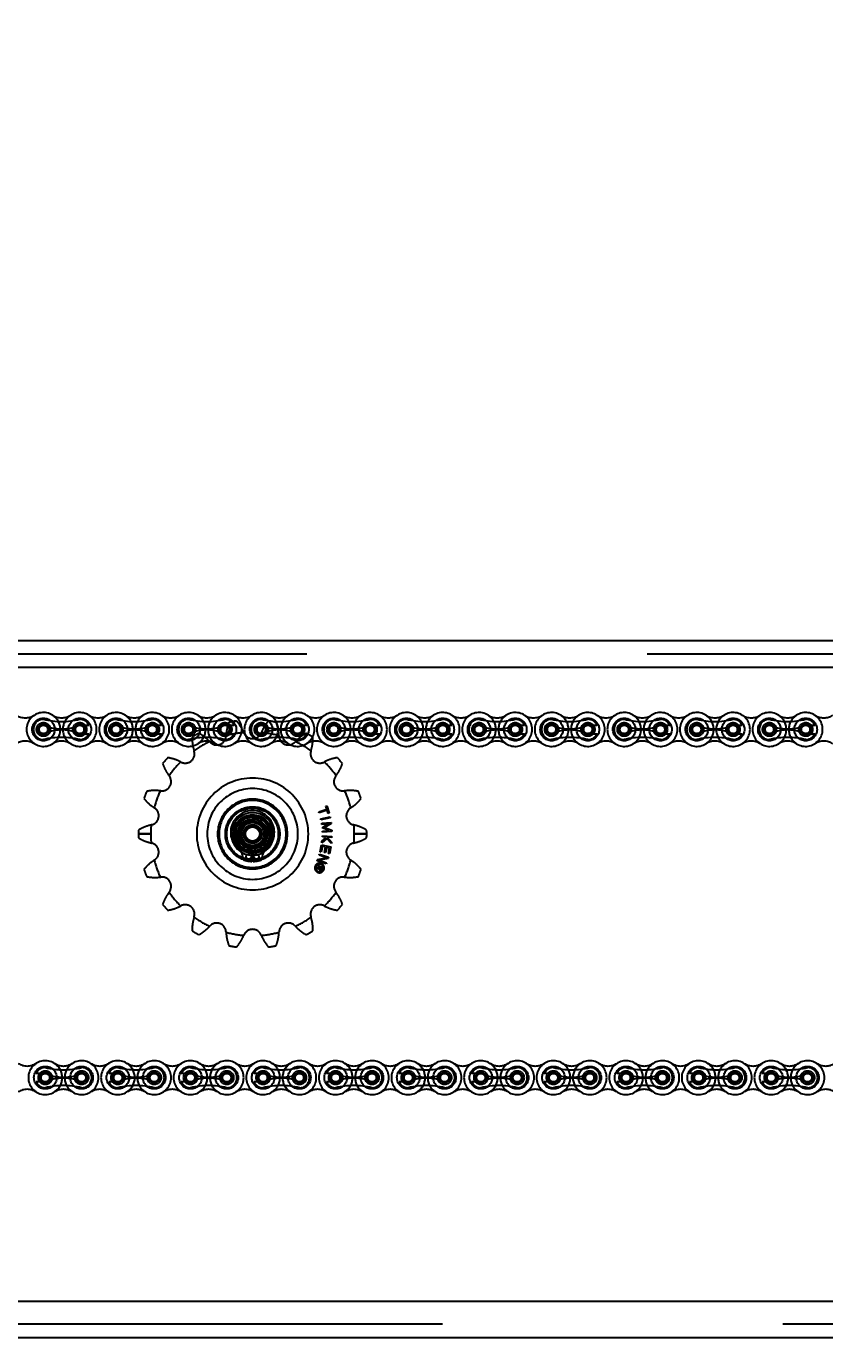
# Model space of a CAD drawing. Header units: metres. Extents: x 0 to 63075, y 0 to 44550.
# Drawn here: x 38642 to 38921.4, y 35022.3 to 35481.2 of the extents above; entities that cross this region are included whole.
import ezdxf

# ---------------------------------------------------------------- set-up
doc = ezdxf.new("R2010")
doc.units = ezdxf.units.M
doc.header["$LTSCALE"] = 75
doc.linetypes.add('HIDDEN2', pattern=[4.7625, 3.175, -1.5875])
for name, color, linetype in [('SDM', 7, 'Continuous'), ('SL4', 4, 'Continuous'), ('ST1', 7, 'HIDDEN2')]:
    doc.layers.add(name, color=color, linetype=linetype)
doc.styles.add('ROMANS', font='ROMANS.SHX')
doc.dimstyles.new('75___1-75', dxfattribs={"dimscale": 75, "dimtxt": 2.5, "dimasz": 2, "dimexe": 1.5, "dimexo": 1, "dimgap": 0.5, "dimtad": 1, "dimdec": 0, "dimzin": 12, "dimtxsty": 'ROMANS', "dimcen": 0, "dimclrd": 256, "dimclre": 256, "dimclrt": 3, "dimazin": 3, "dimtfac": 1, "dimtdec": 0, "dimtmove": 0, "dimatfit": 0, "dimfxl": 1, "dimlwd": -1, "dimlwe": -1, "dimarcsym": 0})

# ---------------------------------------------------------------- blocks, each defined once
blk = doc.blocks.new('*D29')
at = {"layer": 'Defpoints', "color": 0, "transparency": 16777216}
for p in [(36162.25, 35690.52), (36162.25, 35271.03), (39506.75, 35271.03)]:
    blk.add_point(p, dxfattribs=at)
at = {"layer": 'SDM', "transparency": 16777216}
for p, q in [((36162.25, 35346.03), (36162.25, 35803.02)), ((39506.75, 35346.03), (39506.75, 35803.02)), ((39356.75, 35690.52), (36312.25, 35690.52))]:
    blk.add_line(p, q, dxfattribs=at)
for points in [[(36312.25, 35715.52), (36312.25, 35665.52), (36162.25, 35690.52)], [(39356.75, 35715.52), (39356.75, 35665.52), (39506.75, 35690.52)]]:
    blk.add_solid(points, dxfattribs=at)
at = {"layer": 'SDM', "color": 3, "transparency": 16777216, "insert": (37834.5, 35821.77), "char_height": 187.5, "attachment_point": 5, "style": 'ROMANS'}
blk.add_mtext('3345', dxfattribs=at)
blk = doc.blocks.new('A$Cf5e9a517')
at = {"layer": 'SL4'}
for p, q in [((2339.74, 1700.35), (3284.74, 1700.35)), ((3289.74, 1690.82), (2339.74, 1690.82)), ((2559.87, 1638.31), (2562.09, 1636.47)), ((2554.46, 1636.31), (2557.16, 1637.31)), ((2557.92, 1626.93), (2555.7, 1628.77)), ((2563.34, 1628.93), (2560.63, 1627.93)), ((2387.24, 1469.11), (3289.74, 1469.11)), ((3289.74, 1456.35), (2387.24, 1456.35))]:
    blk.add_line(p, q, dxfattribs=at)
for radius in [6, 3, 2.5]:
    blk.add_circle((2558.9, 1632.62), radius, dxfattribs=at)
for start, end in [(110.2978, 170.2978), (50.2978, 110.2978), (350.2978, 50.2978), (170.2978, 230.2978), (290.2978, 350.2978), (230.2978, 290.2978)]:
    blk.add_arc((2558.9, 1632.62), 5, start, end, dxfattribs=at)
for points, knots in [([(2557.16, 1637.31), (2557.23, 1637.33), (2558.14, 1637.67), (2559.04, 1638), (2559.87, 1638.31)], [0, 0, 0, 0, 0.070201, 1, 1, 1, 1]), ([(2553.97, 1633.46), (2554.01, 1633.72), (2554.18, 1634.68), (2554.34, 1635.62), (2554.46, 1636.31)], [0, 0, 0, 0, 0.268634, 1, 1, 1, 1]), ([(2562.09, 1636.47), (2562.14, 1636.42), (2562.89, 1635.8), (2563.63, 1635.19), (2564.31, 1634.62)], [0, 0, 0, 0, 0.0702006, 1, 1, 1, 1]), ([(2563.83, 1631.78), (2563.87, 1632.04), (2564.03, 1633), (2564.2, 1633.94), (2564.31, 1634.62)], [0, 0, 0, 0, 0.268634, 1, 1, 1, 1]), ([(2553.48, 1630.62), (2553.52, 1630.86), (2553.68, 1631.78), (2553.85, 1632.75), (2553.97, 1633.46)], [0, 0, 0, 0, 0.257551, 1, 1, 1, 1]), ([(2555.7, 1628.77), (2555.65, 1628.82), (2554.9, 1629.44), (2554.17, 1630.05), (2553.48, 1630.62)], [0, 0, 0, 0, 0.0702006, 1, 1, 1, 1]), ([(2563.34, 1628.93), (2563.38, 1629.17), (2563.54, 1630.1), (2563.7, 1631.06), (2563.83, 1631.78)], [0, 0, 0, 0, 0.257551, 1, 1, 1, 1]), ([(2560.63, 1627.93), (2560.57, 1627.91), (2559.65, 1627.57), (2558.76, 1627.24), (2557.92, 1626.93)], [0, 0, 0, 0, 0.070201, 1, 1, 1, 1])]:
    blk.add_open_spline(points, degree=3, knots=knots, dxfattribs=at)
at = {"layer": 'ST1'}
for p, q in [((2339.74, 1695.59), (3339.74, 1695.59)), ((3339.74, 1690.82), (2339.74, 1690.82)), ((2499.54, 1670.67), (2501.67, 1670.67)), ((2524.94, 1670.67), (2527.07, 1670.67)), ((2550.34, 1670.67), (2552.47, 1670.67)), ((2575.74, 1670.67), (2577.87, 1670.67)), ((2601.14, 1670.67), (2603.27, 1670.67)), ((2626.54, 1670.67), (2628.67, 1670.67)), ((2651.94, 1670.67), (2654.07, 1670.67)), ((2677.34, 1670.67), (2679.47, 1670.67)), ((2702.74, 1670.67), (2704.87, 1670.67)), ((2728.14, 1670.67), (2730.27, 1670.67)), ((2753.54, 1670.67), (2755.67, 1670.67)), ((2499.54, 1667.71), (2501.67, 1667.71)), ((2524.94, 1667.71), (2527.07, 1667.71)), ((2550.34, 1667.71), (2552.47, 1667.71)), ((2575.74, 1667.71), (2577.87, 1667.71)), ((2601.14, 1667.71), (2603.27, 1667.71)), ((2626.54, 1667.71), (2628.67, 1667.71)), ((2651.94, 1667.71), (2654.07, 1667.71)), ((2677.34, 1667.71), (2679.47, 1667.71)), ((2702.74, 1667.71), (2704.87, 1667.71)), ((2728.14, 1667.71), (2730.27, 1667.71)), ((2753.54, 1667.71), (2755.67, 1667.71)), ((2582.07, 1640.37), (2584.86, 1641.28)), ((2582.19, 1639.99), (2582.07, 1640.37)), ((2584.98, 1640.9), (2582.19, 1639.99)), ((2582.74, 1637.94), (2586.01, 1638.64)), ((2586.1, 1638.24), (2582.83, 1637.54)), ((2584.49, 1642.39), (2584.88, 1642.52)), ((2584.86, 1641.28), (2584.49, 1642.39)), ((2584.88, 1642.52), (2585.73, 1639.92)), ((2585.34, 1639.79), (2584.98, 1640.9)), ((2585.73, 1639.92), (2585.34, 1639.79)), ((2586.01, 1638.64), (2586.1, 1638.24)), ((2582.83, 1637.54), (2582.74, 1637.94)), ((2583.09, 1636.36), (2586.42, 1636.65)), ((2583.13, 1635.96), (2583.09, 1636.36)), ((2585.39, 1636.16), (2583.13, 1635.96)), ((2583.23, 1634.82), (2585.39, 1636.16)), ((2583.23, 1634.77), (2583.23, 1634.82)), ((2585.6, 1633.84), (2583.23, 1634.77)), ((2583.33, 1633.64), (2585.6, 1633.84)), ((2583.37, 1633.24), (2583.33, 1633.64)), ((2586.46, 1636.25), (2584.11, 1634.87)), ((2584.11, 1634.87), (2586.67, 1633.93)), ((2586.42, 1636.65), (2586.46, 1636.25)), ((2586.67, 1633.93), (2586.7, 1633.54)), ((2523.29, 1632.62), (2518.96, 1632.62)), ((2518.96, 1632.62), (2523.29, 1632.62)), ((2518.96, 1632.62), (2523.29, 1632.62)), ((2523.29, 1632.62), (2518.96, 1632.62)), ((2546.68, 1632.62), (2547.17, 1632.62)), ((2547.17, 1632.62), (2546.68, 1632.62)), ((2547.17, 1632.62), (2546.68, 1632.62)), ((2546.68, 1632.62), (2547.17, 1632.62)), ((2552.45, 1633.18), (2551.47, 1633.27)), ((2551.47, 1633.27), (2552.45, 1633.18)), ((2551.47, 1633.27), (2552.45, 1633.18)), ((2552.45, 1633.18), (2551.47, 1633.27)), ((2566.32, 1631.97), (2565.35, 1632.06)), ((2565.35, 1632.06), (2566.32, 1631.97)), ((2565.35, 1632.06), (2566.32, 1631.97)), ((2566.32, 1631.97), (2565.35, 1632.06)), ((2570.62, 1632.62), (2571.11, 1632.62)), ((2571.11, 1632.62), (2570.62, 1632.62)), ((2571.11, 1632.62), (2570.62, 1632.62)), ((2570.62, 1632.62), (2571.11, 1632.62)), ((2584.84, 1631.07), (2583.17, 1629.55)), ((2583.17, 1629.55), (2583.2, 1630.05)), ((2583.2, 1630.05), (2584.6, 1631.32)), ((2583.32, 1631.6), (2583.35, 1632)), ((2584.41, 1631.52), (2583.32, 1631.6)), ((2583.35, 1632), (2586.69, 1631.75)), ((2586.7, 1633.54), (2583.37, 1633.24)), ((2584.6, 1631.32), (2584.41, 1631.52)), ((2586.5, 1629.3), (2584.84, 1631.07)), ((2584.96, 1631.48), (2586.54, 1629.8)), ((2586.66, 1631.35), (2584.96, 1631.48)), ((2586.54, 1629.8), (2586.5, 1629.3)), ((2586.69, 1631.75), (2586.66, 1631.35)), ((2598.84, 1632.62), (2594.5, 1632.62)), ((2594.5, 1632.62), (2598.84, 1632.62)), ((2594.5, 1632.62), (2598.84, 1632.62)), ((2598.84, 1632.62), (2594.5, 1632.62)), ((2555.3, 1625.42), (2555.48, 1624.09)), ((2558.65, 1623.02), (2558.74, 1626.42)), ((2559.06, 1626.42), (2559.15, 1623.02)), ((2562.32, 1624.09), (2562.49, 1625.42)), ((2582.19, 1625.2), (2582.32, 1625.58)), ((2584.73, 1624.29), (2582.19, 1625.2)), ((2582.32, 1625.58), (2585.47, 1624.45)), ((2582.55, 1626.4), (2583.06, 1628.8)), ((2582.96, 1626.31), (2582.55, 1626.4)), ((2583.38, 1628.33), (2582.96, 1626.31)), ((2583.06, 1628.8), (2586.33, 1628.12)), ((2584.48, 1628.09), (2583.38, 1628.33)), ((2584.05, 1626.08), (2584.48, 1628.09)), ((2584.46, 1626), (2584.05, 1626.08)), ((2584.88, 1628.01), (2584.46, 1626)), ((2585.85, 1627.81), (2584.88, 1628.01)), ((2585.43, 1625.79), (2585.85, 1627.81)), ((2585.83, 1625.71), (2585.43, 1625.79)), ((2586.33, 1628.12), (2585.83, 1625.71)), ((2581.1, 1620.45), (2581.27, 1620.81)), ((2582.12, 1620.47), (2581.1, 1620.45)), ((2581.27, 1620.81), (2582.25, 1620.83)), ((2581.5, 1623.26), (2581.65, 1623.69)), ((2584.65, 1622.14), (2581.5, 1623.26)), ((2581.6, 1621.43), (2581.74, 1621.73)), ((2582.36, 1621.07), (2581.6, 1621.43)), ((2581.65, 1623.69), (2584.73, 1624.29)), ((2581.74, 1621.73), (2583.51, 1620.89)), ((2585.32, 1624.01), (2582.18, 1623.45)), ((2582.18, 1623.45), (2584.78, 1622.52)), ((2582.25, 1620.83), (2582.36, 1621.07)), ((2582.57, 1620.23), (2582.44, 1619.94)), ((2582.45, 1619.94), (2582.58, 1620.22)), ((2582.65, 1620.95), (2582.46, 1620.55)), ((2583.09, 1620.74), (2582.65, 1620.95)), ((2582.91, 1620.35), (2583.09, 1620.74)), ((2583.51, 1620.89), (2583.2, 1620.24)), ((2584.78, 1622.52), (2584.65, 1622.14)), ((2585.47, 1624.45), (2585.32, 1624.01)), ((2485.28, 1548.83), (2483.16, 1548.83)), ((2510.68, 1548.83), (2508.56, 1548.83)), ((2536.08, 1548.83), (2533.96, 1548.83)), ((2561.48, 1548.83), (2559.36, 1548.83)), ((2586.88, 1548.83), (2584.76, 1548.83)), ((2612.28, 1548.83), (2610.16, 1548.83)), ((2637.68, 1548.83), (2635.56, 1548.83)), ((2663.08, 1548.83), (2660.96, 1548.83)), ((2688.48, 1548.83), (2686.36, 1548.83)), ((2713.88, 1548.83), (2711.76, 1548.83)), ((2739.28, 1548.83), (2737.16, 1548.83)), ((2485.28, 1545.88), (2483.16, 1545.88)), ((2510.68, 1545.88), (2508.56, 1545.88)), ((2536.08, 1545.88), (2533.96, 1545.88)), ((2561.48, 1545.88), (2559.36, 1545.88)), ((2586.88, 1545.88), (2584.76, 1545.88)), ((2612.28, 1545.88), (2610.16, 1545.88)), ((2637.68, 1545.88), (2635.56, 1545.88)), ((2663.08, 1545.88), (2660.96, 1545.88)), ((2688.48, 1545.88), (2686.36, 1545.88)), ((2713.88, 1545.88), (2711.76, 1545.88)), ((2739.28, 1545.88), (2737.16, 1545.88)), ((2339.74, 1469.11), (3339.74, 1469.11)), ((3339.74, 1461.11), (2339.74, 1461.11))]:
    blk.add_line(p, q, dxfattribs=at)
for centre, radius in [((2485.74, 1669.19), 3.96), ((2485.74, 1669.19), 2.4), ((2485.74, 1669.19), 1.84), ((2485.74, 1669.19), 1.48), ((2498.44, 1669.19), 3.96), ((2498.44, 1669.19), 2.4), ((2498.44, 1669.19), 1.85), ((2498.44, 1669.19), 1.48), ((2511.14, 1669.19), 3.96), ((2511.14, 1669.19), 2.4), ((2511.14, 1669.19), 1.84), ((2511.14, 1669.19), 1.48), ((2523.84, 1669.19), 3.96), ((2523.84, 1669.19), 2.4), ((2523.84, 1669.19), 1.85), ((2523.84, 1669.19), 1.48), ((2536.54, 1669.19), 3.96), ((2536.54, 1669.19), 2.4), ((2536.54, 1669.19), 1.85), ((2536.54, 1669.19), 1.48), ((2549.24, 1669.19), 3.96), ((2549.24, 1669.19), 2.4), ((2549.24, 1669.19), 1.85), ((2549.24, 1669.19), 1.48), ((2561.94, 1669.19), 3.96), ((2561.94, 1669.19), 2.4), ((2561.94, 1669.19), 1.85), ((2561.94, 1669.19), 1.48), ((2574.64, 1669.19), 3.96), ((2574.64, 1669.19), 2.4), ((2574.64, 1669.19), 1.85), ((2574.64, 1669.19), 1.48), ((2587.34, 1669.19), 3.96), ((2587.34, 1669.19), 2.4), ((2587.34, 1669.19), 1.84), ((2587.34, 1669.19), 1.48), ((2600.04, 1669.19), 3.96), ((2600.04, 1669.19), 2.4), ((2600.04, 1669.19), 1.84), ((2600.04, 1669.19), 1.48), ((2612.74, 1669.19), 3.96), ((2612.74, 1669.19), 2.4), ((2612.74, 1669.19), 1.85), ((2612.74, 1669.19), 1.48), ((2625.44, 1669.19), 3.96), ((2625.44, 1669.19), 2.4), ((2625.44, 1669.19), 1.84), ((2625.44, 1669.19), 1.48), ((2638.14, 1669.19), 3.96), ((2638.14, 1669.19), 2.4), ((2638.14, 1669.19), 1.85), ((2638.14, 1669.19), 1.48), ((2650.84, 1669.19), 3.96), ((2650.84, 1669.19), 2.4), ((2650.84, 1669.19), 1.85), ((2650.84, 1669.19), 1.48), ((2663.54, 1669.19), 3.96), ((2663.54, 1669.19), 2.4), ((2663.54, 1669.19), 1.84), ((2663.54, 1669.19), 1.48), ((2676.24, 1669.19), 3.96), ((2676.24, 1669.19), 2.4), ((2676.24, 1669.19), 1.85), ((2676.24, 1669.19), 1.48), ((2688.94, 1669.19), 3.96), ((2688.94, 1669.19), 2.4), ((2688.94, 1669.19), 1.85), ((2688.94, 1669.19), 1.48), ((2701.64, 1669.19), 3.96), ((2701.64, 1669.19), 2.4), ((2701.64, 1669.19), 1.84), ((2701.64, 1669.19), 1.48), ((2714.34, 1669.19), 3.96), ((2714.34, 1669.19), 2.4), ((2714.34, 1669.19), 1.85), ((2714.34, 1669.19), 1.48), ((2727.04, 1669.19), 3.96), ((2727.04, 1669.19), 2.4), ((2727.04, 1669.19), 1.84), ((2727.04, 1669.19), 1.48), ((2739.74, 1669.19), 3.96), ((2739.74, 1669.19), 2.4), ((2739.74, 1669.19), 1.85), ((2739.74, 1669.19), 1.48), ((2752.44, 1669.19), 3.96), ((2752.44, 1669.19), 2.4), ((2752.44, 1669.19), 1.85), ((2752.44, 1669.19), 1.48), ((2558.9, 1632.62), 9.52), ((2558.9, 1632.62), 9.02), ((2558.9, 1632.62), 6.73), ((2558.9, 1632.62), 6.72), ((2558.9, 1632.62), 6.48), ((2558.9, 1632.62), 6.2), ((2558.9, 1632.62), 5.97), ((2558.9, 1632.62), 5.25), ((2558.9, 1632.62), 5.25), ((2558.9, 1632.62), 4.5), ((2558.9, 1632.62), 4), ((2558.9, 1632.62), 3.25), ((2558.9, 1632.62), 3.25), ((2558.9, 1632.62), 3.2), ((2557.55, 1624.68), 0.85), ((2560.25, 1624.68), 0.85), ((2486.39, 1547.36), 3.96), ((2499.09, 1547.36), 3.96), ((2511.79, 1547.36), 3.96), ((2524.49, 1547.36), 3.96), ((2537.19, 1547.36), 3.96), ((2549.89, 1547.36), 3.96), ((2562.59, 1547.36), 3.96), ((2575.29, 1547.36), 3.96), ((2587.99, 1547.36), 3.96), ((2600.69, 1547.36), 3.96), ((2613.39, 1547.36), 3.96), ((2626.09, 1547.36), 3.96), ((2638.79, 1547.36), 3.96), ((2651.49, 1547.36), 3.96), ((2664.19, 1547.36), 3.96), ((2676.89, 1547.36), 3.96), ((2689.59, 1547.36), 3.96), ((2702.29, 1547.36), 3.96), ((2714.99, 1547.36), 3.96), ((2727.69, 1547.36), 3.96), ((2740.39, 1547.36), 3.96), ((2753.09, 1547.36), 3.96), ((2486.39, 1547.36), 2.4), ((2486.39, 1547.36), 1.84), ((2486.39, 1547.36), 1.48), ((2499.09, 1547.36), 2.4), ((2499.09, 1547.36), 1.84), ((2499.09, 1547.36), 1.48), ((2511.79, 1547.36), 2.4), ((2511.79, 1547.36), 1.84), ((2511.79, 1547.36), 1.48), ((2524.49, 1547.36), 2.4), ((2524.49, 1547.36), 1.85), ((2524.49, 1547.36), 1.48), ((2537.19, 1547.36), 2.4), ((2537.19, 1547.36), 1.84), ((2537.19, 1547.36), 1.48), ((2549.89, 1547.36), 2.4), ((2549.89, 1547.36), 1.84), ((2549.89, 1547.36), 1.48), ((2562.59, 1547.36), 2.4), ((2562.59, 1547.36), 1.84), ((2562.59, 1547.36), 1.48), ((2575.29, 1547.36), 2.4), ((2575.29, 1547.36), 1.84), ((2575.29, 1547.36), 1.48), ((2587.99, 1547.36), 2.4), ((2587.99, 1547.36), 1.84), ((2587.99, 1547.36), 1.48), ((2600.69, 1547.36), 2.4), ((2600.69, 1547.36), 1.84), ((2600.69, 1547.36), 1.48), ((2613.39, 1547.36), 2.4), ((2613.39, 1547.36), 1.84), ((2613.39, 1547.36), 1.48), ((2626.09, 1547.36), 2.4), ((2626.09, 1547.36), 1.84), ((2626.09, 1547.36), 1.48), ((2638.79, 1547.36), 2.4), ((2638.79, 1547.36), 1.84), ((2638.79, 1547.36), 1.48), ((2651.49, 1547.36), 2.4), ((2651.49, 1547.36), 1.84), ((2651.49, 1547.36), 1.48), ((2664.19, 1547.36), 2.4), ((2664.19, 1547.36), 1.84), ((2664.19, 1547.36), 1.48), ((2676.89, 1547.36), 2.4), ((2676.89, 1547.36), 1.84), ((2676.89, 1547.36), 1.48), ((2689.59, 1547.36), 2.4), ((2689.59, 1547.36), 1.84), ((2689.59, 1547.36), 1.48), ((2702.29, 1547.36), 2.4), ((2702.29, 1547.36), 1.84), ((2702.29, 1547.36), 1.48), ((2714.99, 1547.36), 2.4), ((2714.99, 1547.36), 1.84), ((2714.99, 1547.36), 1.48), ((2727.69, 1547.36), 2.4), ((2727.69, 1547.36), 1.84), ((2727.69, 1547.36), 1.48), ((2740.39, 1547.36), 2.4), ((2740.39, 1547.36), 1.84), ((2740.39, 1547.36), 1.48), ((2753.09, 1547.36), 2.4), ((2753.09, 1547.36), 1.84), ((2753.09, 1547.36), 1.48)]:
    blk.add_circle(centre, radius, dxfattribs=at)
for centre, radius, start, end in [((2485.74, 1669.19), 5.92, 57.5667, 302.4333), ((2498.44, 1669.19), 5.92, 237.5667, 122.4333), ((2511.14, 1669.19), 5.92, 57.5667, 302.4333), ((2523.84, 1669.19), 5.92, 237.5667, 122.4333), ((2536.54, 1669.19), 5.92, 57.5667, 302.4333), ((2549.24, 1669.19), 5.92, 237.5667, 122.4333), ((2561.94, 1669.19), 5.92, 57.5667, 302.4333), ((2574.64, 1669.19), 5.92, 237.5667, 122.4333), ((2587.34, 1669.19), 5.92, 57.5667, 302.4333), ((2600.04, 1669.19), 5.92, 237.5667, 122.4333), ((2612.74, 1669.19), 5.92, 57.5667, 302.4333), ((2625.44, 1669.19), 5.92, 237.5667, 122.4333), ((2638.14, 1669.19), 5.92, 57.5667, 302.4333), ((2650.84, 1669.19), 5.92, 237.5667, 122.4333), ((2663.54, 1669.19), 5.92, 57.5667, 302.4333), ((2676.24, 1669.19), 5.92, 237.5667, 122.4333), ((2688.94, 1669.19), 5.92, 57.5667, 302.4333), ((2701.64, 1669.19), 5.92, 237.5667, 122.4333), ((2714.34, 1669.19), 5.92, 57.5667, 302.4333), ((2727.04, 1669.19), 5.92, 237.5667, 122.4333), ((2739.74, 1669.19), 5.92, 57.5667, 302.4333), ((2752.44, 1669.19), 5.92, 237.5667, 122.4333), ((2479.39, 1679.18), 5.92, 237.5667, 302.4333), ((2485.74, 1669.19), 3.55, 90, 270), ((2492.09, 1698.29), 26.32, 256.0401, 283.9599), ((2492.09, 1679.18), 5.92, 237.5667, 302.4333), ((2485.74, 1669.19), 5.92, 302.4333, 57.5667), ((2498.44, 1669.19), 5.92, 122.4333, 237.5667), ((2498.44, 1669.19), 3.55, 24.5534, 90), ((2504.79, 1679.18), 5.92, 237.5667, 302.4333), ((2511.14, 1669.19), 3.55, 90, 270), ((2517.49, 1698.29), 26.32, 256.0401, 283.9599), ((2517.49, 1679.18), 5.92, 237.5667, 302.4333), ((2511.14, 1669.19), 5.92, 302.4333, 57.5667), ((2523.84, 1669.19), 5.92, 122.4333, 237.5667), ((2523.84, 1669.19), 3.55, 24.5534, 90), ((2530.19, 1679.18), 5.92, 237.5667, 302.4333), ((2536.54, 1669.19), 3.55, 90, 270), ((2542.89, 1698.29), 26.32, 256.0401, 283.9599), ((2542.89, 1679.18), 5.92, 237.5667, 302.4333), ((2536.54, 1669.19), 5.92, 302.4333, 57.5667), ((2549.24, 1669.19), 5.92, 122.4333, 237.5667), ((2549.24, 1669.19), 3.55, 24.5534, 90), ((2558.9, 1632.62), 39.94, 98.032, 101.968), ((2555.59, 1679.18), 5.92, 237.5667, 302.4333), ((2561.94, 1669.19), 3.55, 90, 270), ((2568.29, 1698.29), 26.32, 256.0401, 283.9599), ((2558.9, 1632.62), 39.94, 78.032, 81.968), ((2568.29, 1679.18), 5.92, 237.5667, 302.4333), ((2561.94, 1669.19), 5.92, 302.4333, 57.5667), ((2574.64, 1669.19), 5.92, 122.4333, 237.5667), ((2574.64, 1669.19), 3.55, 24.5534, 90), ((2580.99, 1679.18), 5.92, 237.5667, 302.4333), ((2587.34, 1669.19), 3.55, 90, 270), ((2593.69, 1698.29), 26.32, 256.0401, 283.9599), ((2593.69, 1679.18), 5.92, 237.5667, 302.4333), ((2587.34, 1669.19), 5.92, 302.4333, 57.5667), ((2600.04, 1669.19), 5.92, 122.4333, 237.5667), ((2600.04, 1669.19), 3.55, 24.5534, 90), ((2606.39, 1679.18), 5.92, 237.5667, 302.4333), ((2612.74, 1669.19), 3.55, 90, 270), ((2619.09, 1698.29), 26.32, 256.0401, 283.9599), ((2619.09, 1679.18), 5.92, 237.5667, 302.4333), ((2612.74, 1669.19), 5.92, 302.4333, 57.5667), ((2625.44, 1669.19), 5.92, 122.4333, 237.5667), ((2625.44, 1669.19), 3.55, 24.5534, 90), ((2631.79, 1679.18), 5.92, 237.5667, 302.4333), ((2638.14, 1669.19), 3.55, 90, 270), ((2644.49, 1698.29), 26.32, 256.0401, 283.9599), ((2644.49, 1679.18), 5.92, 237.5667, 302.4333), ((2638.14, 1669.19), 5.92, 302.4333, 57.5667), ((2650.84, 1669.19), 5.92, 122.4333, 237.5667), ((2650.84, 1669.19), 3.55, 24.5534, 90), ((2657.19, 1679.18), 5.92, 237.5667, 302.4333), ((2663.54, 1669.19), 3.55, 90, 270), ((2669.89, 1698.29), 26.32, 256.0401, 283.9599), ((2669.89, 1679.18), 5.92, 237.5667, 302.4333), ((2663.54, 1669.19), 5.92, 302.4333, 57.5667), ((2676.24, 1669.19), 5.92, 122.4333, 237.5667), ((2676.24, 1669.19), 3.55, 24.5534, 90), ((2682.59, 1679.18), 5.92, 237.5667, 302.4333), ((2688.94, 1669.19), 3.55, 90, 270), ((2695.29, 1698.29), 26.32, 256.0401, 283.9599), ((2695.29, 1679.18), 5.92, 237.5667, 302.4333), ((2688.94, 1669.19), 5.92, 302.4333, 57.5667), ((2701.64, 1669.19), 5.92, 122.4333, 237.5667), ((2701.64, 1669.19), 3.55, 24.5534, 90), ((2707.99, 1679.18), 5.92, 237.5667, 302.4333), ((2714.34, 1669.19), 3.55, 90, 270), ((2720.69, 1698.29), 26.32, 256.0401, 283.9599), ((2720.69, 1679.18), 5.92, 237.5667, 302.4333), ((2714.34, 1669.19), 5.92, 302.4333, 57.5667), ((2727.04, 1669.19), 5.92, 122.4333, 237.5667), ((2727.04, 1669.19), 3.55, 24.5534, 90), ((2733.39, 1679.18), 5.92, 237.5667, 302.4333), ((2739.74, 1669.19), 3.55, 90, 270), ((2746.09, 1698.29), 26.32, 256.0401, 283.9599), ((2746.09, 1679.18), 5.92, 237.5667, 302.4333), ((2739.74, 1669.19), 5.92, 302.4333, 57.5667), ((2752.44, 1669.19), 5.92, 122.4333, 237.5667), ((2752.44, 1669.19), 3.55, 24.5534, 90), ((2758.79, 1679.18), 5.92, 237.5667, 302.4333), ((2492.09, 1640.09), 26.32, 76.0401, 103.9599), ((2492.09, 1685.54), 16.17, 252.993, 287.007), ((2492.09, 1652.84), 16.17, 72.993, 107.007), ((2498.44, 1669.19), 3.55, 270, 335.4466), ((2517.49, 1640.09), 26.32, 76.0401, 103.9599), ((2517.49, 1685.54), 16.17, 252.993, 287.007), ((2517.49, 1652.84), 16.17, 72.993, 107.007), ((2523.84, 1669.19), 3.55, 270, 335.4466), ((2542.89, 1640.09), 26.32, 76.0401, 103.9599), ((2558.9, 1632.62), 39.94, 118.032, 121.968), ((2542.89, 1685.54), 16.17, 252.993, 287.007), ((2542.89, 1652.84), 16.17, 72.993, 107.007), ((2546.38, 1667.01), 3.24, 222.5, 357.5), ((2549.24, 1669.19), 3.55, 270, 335.4466), ((2558.9, 1632.62), 35.61, 94.9007, 105.0993), ((2558.9, 1632.62), 35.61, 94.9007, 105.0993), ((2558.9, 1632.62), 35.61, 94.9007, 105.0993), ((2558.9, 1632.62), 35.61, 94.9007, 105.0993), ((2564.99, 1666.2), 15.39, 177.0177, 177.5), ((2541.69, 1662.09), 15.39, 22.5, 22.9823), ((2558.9, 1669.22), 3.24, 202.5, 337.5), ((2576.11, 1662.09), 15.39, 157.0177, 157.5), ((2558.9, 1632.62), 35.61, 74.9007, 85.0993), ((2558.9, 1632.62), 35.61, 74.9007, 85.0993), ((2558.9, 1632.62), 35.61, 74.9007, 85.0993), ((2558.9, 1632.62), 35.61, 74.9007, 85.0993), ((2568.29, 1640.09), 26.32, 76.0401, 103.9599), ((2568.29, 1685.54), 16.17, 252.993, 287.007), ((2568.29, 1652.84), 16.17, 72.993, 107.007), ((2552.8, 1666.2), 15.39, 2.5, 2.9823), ((2571.41, 1667.01), 3.24, 182.5, 317.5), ((2574.64, 1669.19), 3.55, 270, 335.4466), ((2558.9, 1632.62), 39.94, 58.032, 61.968), ((2593.69, 1640.09), 26.32, 76.0401, 103.9599), ((2593.69, 1685.54), 16.17, 252.993, 287.007), ((2593.69, 1652.84), 16.17, 72.993, 107.007), ((2600.04, 1669.19), 3.55, 270, 335.4466), ((2619.09, 1640.09), 26.32, 76.0401, 103.9599), ((2619.09, 1685.54), 16.17, 252.993, 287.007), ((2619.09, 1652.84), 16.17, 72.993, 107.007), ((2625.44, 1669.19), 3.55, 270, 335.4466), ((2644.49, 1640.09), 26.32, 76.0401, 103.9599), ((2644.49, 1685.54), 16.17, 252.993, 287.007), ((2644.49, 1652.84), 16.17, 72.993, 107.007), ((2650.84, 1669.19), 3.55, 270, 335.4466), ((2669.89, 1640.09), 26.32, 76.0401, 103.9599), ((2669.89, 1685.54), 16.17, 252.993, 287.007), ((2669.89, 1652.84), 16.17, 72.993, 107.007), ((2676.24, 1669.19), 3.55, 270, 335.4466), ((2695.29, 1640.09), 26.32, 76.0401, 103.9599), ((2695.29, 1685.54), 16.17, 252.993, 287.007), ((2695.29, 1652.84), 16.17, 72.993, 107.007), ((2701.64, 1669.19), 3.55, 270, 335.4466), ((2720.69, 1640.09), 26.32, 76.0401, 103.9599), ((2720.69, 1685.54), 16.17, 252.993, 287.007), ((2720.69, 1652.84), 16.17, 72.993, 107.007), ((2727.04, 1669.19), 3.55, 270, 335.4466), ((2746.09, 1640.09), 26.32, 76.0401, 103.9599), ((2746.09, 1685.54), 16.17, 252.993, 287.007), ((2746.09, 1652.84), 16.17, 72.993, 107.007), ((2752.44, 1669.19), 3.55, 270, 335.4466), ((2479.39, 1659.2), 5.92, 57.5667, 122.4333), ((2492.09, 1659.2), 5.92, 57.5667, 122.4333), ((2504.79, 1659.2), 5.92, 57.5667, 122.4333), ((2517.49, 1659.2), 5.92, 57.5667, 122.4333), ((2530.19, 1659.2), 5.92, 57.5667, 122.4333), ((2535.37, 1660.65), 3.24, 242.5, 17.5), ((2558.9, 1632.62), 35.61, 114.9007, 125.0993), ((2558.9, 1632.62), 35.61, 114.9007, 125.0993), ((2558.9, 1632.62), 35.61, 114.9007, 125.0993), ((2558.9, 1632.62), 35.61, 114.9007, 125.0993), ((2553.14, 1666.26), 15.39, 197.0177, 197.5), ((2542.89, 1659.2), 5.92, 57.5667, 122.4333), ((2532.65, 1654.42), 15.39, 42.5, 42.9823), ((2555.59, 1659.2), 5.92, 57.5667, 122.4333), ((2568.29, 1659.2), 5.92, 57.5667, 122.4333), ((2585.15, 1654.42), 15.39, 137.0177, 137.5), ((2558.9, 1632.62), 35.61, 54.9007, 65.0993), ((2558.9, 1632.62), 35.61, 54.9007, 65.0993), ((2558.9, 1632.62), 35.61, 54.9007, 65.0993), ((2558.9, 1632.62), 35.61, 54.9007, 65.0993), ((2580.99, 1659.2), 5.92, 57.5667, 122.4333), ((2582.42, 1660.65), 3.24, 162.5, 297.5), ((2564.66, 1666.26), 15.39, 342.5, 342.9823), ((2593.69, 1659.2), 5.92, 57.5667, 122.4333), ((2606.39, 1659.2), 5.92, 57.5667, 122.4333), ((2619.09, 1659.2), 5.92, 57.5667, 122.4333), ((2631.79, 1659.2), 5.92, 57.5667, 122.4333), ((2644.49, 1659.2), 5.92, 57.5667, 122.4333), ((2657.19, 1659.2), 5.92, 57.5667, 122.4333), ((2669.89, 1659.2), 5.92, 57.5667, 122.4333), ((2682.59, 1659.2), 5.92, 57.5667, 122.4333), ((2695.29, 1659.2), 5.92, 57.5667, 122.4333), ((2707.99, 1659.2), 5.92, 57.5667, 122.4333), ((2720.69, 1659.2), 5.92, 57.5667, 122.4333), ((2733.39, 1659.2), 5.92, 57.5667, 122.4333), ((2746.09, 1659.2), 5.92, 57.5667, 122.4333), ((2758.79, 1659.2), 5.92, 57.5667, 122.4333), ((2558.9, 1632.62), 39.94, 138.032, 141.968), ((2558.9, 1632.62), 35.61, 134.9007, 145.0993), ((2558.9, 1632.62), 35.61, 134.9007, 145.0993), ((2558.9, 1632.62), 35.61, 134.9007, 145.0993), ((2558.9, 1632.62), 35.61, 134.9007, 145.0993), ((2526.77, 1644.13), 15.39, 62.5, 62.9823), ((2591.02, 1644.13), 15.39, 117.0177, 117.5), ((2558.9, 1632.62), 35.61, 34.9007, 45.0993), ((2558.9, 1632.62), 35.61, 34.9007, 45.0993), ((2558.9, 1632.62), 35.61, 34.9007, 45.0993), ((2558.9, 1632.62), 35.61, 34.9007, 45.0993), ((2558.9, 1632.62), 39.94, 38.032, 41.968), ((2527.2, 1650.92), 3.24, 262.5, 37.5), ((2541.98, 1662.26), 15.39, 217.0177, 217.5), ((2558.9, 1632.62), 19.54, 0, 180), ((2590.59, 1650.92), 3.24, 142.5, 277.5), ((2575.81, 1662.26), 15.39, 322.5, 322.9823), ((2558.9, 1632.62), 39.94, 158.032, 161.968), ((2558.9, 1632.62), 35.61, 154.9007, 165.0993), ((2558.9, 1632.62), 35.61, 154.9007, 165.0993), ((2558.9, 1632.62), 35.61, 154.9007, 165.0993), ((2558.9, 1632.62), 35.61, 154.9007, 165.0993), ((2524.77, 1632.45), 15.39, 82.5, 82.9823), ((2558.9, 1632.62), 15.88, 0, 180), ((2593.02, 1632.45), 15.39, 97.0177, 97.5), ((2558.9, 1632.62), 35.61, 14.9007, 25.0993), ((2558.9, 1632.62), 35.61, 14.9007, 25.0993), ((2558.9, 1632.62), 35.61, 14.9007, 25.0993), ((2558.9, 1632.62), 35.61, 14.9007, 25.0993), ((2558.9, 1632.62), 39.94, 18.032, 21.968), ((2558.9, 1632.62), 12.22, 0, 180), ((2558.9, 1632.62), 11.73, 0, 180), ((2558.9, 1632.62), 11.73, 0, 180), ((2558.9, 1632.62), 11.73, 0, 180), ((2558.9, 1632.62), 11.73, 0, 180), ((2522.86, 1638.98), 3.24, 282.5, 57.5), ((2532.87, 1654.69), 15.39, 237.0177, 237.5), ((2558.9, 1633.18), 7.64, 306.5065, 233.4935), ((2558.9, 1632.62), 7.45, 355, 175), ((2558.9, 1632.62), 7.45, 355, 175), ((2558.9, 1632.62), 7.45, 355, 175), ((2558.9, 1632.62), 7.45, 355, 175), ((2558.9, 1632.62), 6.2, 271.4922, 268.5078), ((2594.94, 1638.98), 3.24, 122.5, 257.5), ((2584.93, 1654.69), 15.39, 302.5, 302.9823), ((2558.9, 1632.62), 39.94, 178.032, 180), ((2558.9, 1632.62), 35.61, 174.9007, 180), ((2558.9, 1632.62), 35.61, 174.9007, 180), ((2558.9, 1632.62), 35.61, 174.9007, 180), ((2558.9, 1632.62), 35.61, 174.9007, 180), ((2526.89, 1620.79), 15.39, 102.5, 102.9823), ((2590.91, 1620.79), 15.39, 77.0177, 77.5), ((2558.9, 1632.62), 35.61, 0, 5.0993), ((2558.9, 1632.62), 35.61, 0, 5.0993), ((2558.9, 1632.62), 35.61, 0, 5.0993), ((2558.9, 1632.62), 35.61, 0, 5.0993), ((2558.9, 1632.62), 39.94, 0, 1.968), ((2558.9, 1632.62), 39.94, 180, 181.968), ((2558.9, 1632.62), 35.61, 180, 185.0993), ((2558.9, 1632.62), 35.61, 180, 185.0993), ((2558.9, 1632.62), 35.61, 180, 185.0993), ((2558.9, 1632.62), 35.61, 180, 185.0993), ((2526.89, 1644.45), 15.39, 257.0177, 257.5), ((2522.86, 1626.26), 3.24, 302.5, 77.5), ((2558.9, 1632.62), 19.54, 180, 0), ((2558.9, 1632.62), 15.88, 180, 0), ((2558.9, 1632.62), 12.22, 180, 0), ((2558.9, 1632.62), 11.73, 180, 0), ((2558.9, 1632.62), 11.73, 180, 0), ((2558.9, 1632.62), 11.73, 180, 0), ((2558.9, 1632.62), 11.73, 180, 0), ((2558.9, 1632.62), 7.45, 175, 355), ((2558.9, 1632.62), 7.45, 175, 355), ((2558.9, 1632.62), 7.45, 175, 355), ((2558.9, 1632.62), 7.45, 175, 355), ((2594.94, 1626.26), 3.24, 102.5, 237.5), ((2590.91, 1644.45), 15.39, 282.5, 282.9823), ((2558.9, 1632.62), 35.61, 354.9007, 0), ((2558.9, 1632.62), 35.61, 354.9007, 0), ((2558.9, 1632.62), 35.61, 354.9007, 0), ((2558.9, 1632.62), 35.61, 354.9007, 0), ((2558.9, 1632.62), 39.94, 358.032, 0), ((2552.92, 1625.11), 2.4, 7.5, 53.4935), ((2564.87, 1625.11), 2.4, 126.5065, 172.5), ((2558.9, 1632.62), 39.94, 198.032, 201.968), ((2532.87, 1610.55), 15.39, 122.5, 122.9823), ((2558.9, 1632.62), 35.61, 194.9007, 205.0993), ((2558.9, 1632.62), 35.61, 194.9007, 205.0993), ((2558.9, 1632.62), 35.61, 194.9007, 205.0993), ((2558.9, 1632.62), 35.61, 194.9007, 205.0993), ((2556.22, 1624.18), 0.75, 187.5, 252.3902), ((2558.9, 1632.62), 9.6, 252.3902, 268.5078), ((2558.9, 1632.62), 9.6, 271.4922, 287.6098), ((2561.57, 1624.18), 0.75, 287.6098, 352.5), ((2582.33, 1620.74), 1.67, 90, 270), ((2582.33, 1620.74), 1.34, 90, 270), ((2582.68, 1620.44), 0.558, 177.3805, 244.2298), ((2582.33, 1620.74), 1.67, 270, 90), ((2582.33, 1620.74), 1.34, 270, 90), ((2582.68, 1620.44), 0.245, 154.6955, 243.6423), ((2582.68, 1620.44), 0.558, 245.1257, 338.0745), ((2582.68, 1620.44), 0.245, 245.6968, 336.0266), ((2558.9, 1632.62), 35.61, 334.9007, 345.0993), ((2558.9, 1632.62), 35.61, 334.9007, 345.0993), ((2558.9, 1632.62), 35.61, 334.9007, 345.0993), ((2558.9, 1632.62), 35.61, 334.9007, 345.0993), ((2584.93, 1610.55), 15.39, 57.0177, 57.5), ((2558.9, 1632.62), 39.94, 338.032, 341.968), ((2524.77, 1632.79), 15.39, 277.0177, 277.5), ((2527.2, 1614.32), 3.24, 322.5, 97.5), ((2590.59, 1614.32), 3.24, 82.5, 217.5), ((2593.02, 1632.79), 15.39, 262.5, 262.9823), ((2541.98, 1602.98), 15.39, 142.5, 142.9823), ((2558.9, 1632.62), 35.61, 214.9007, 225.0993), ((2558.9, 1632.62), 35.61, 214.9007, 225.0993), ((2558.9, 1632.62), 35.61, 214.9007, 225.0993), ((2558.9, 1632.62), 35.61, 214.9007, 225.0993), ((2558.9, 1632.62), 35.61, 314.9007, 325.0993), ((2558.9, 1632.62), 35.61, 314.9007, 325.0993), ((2558.9, 1632.62), 35.61, 314.9007, 325.0993), ((2558.9, 1632.62), 35.61, 314.9007, 325.0993), ((2575.81, 1602.98), 15.39, 37.0177, 37.5), ((2558.9, 1632.62), 39.94, 218.032, 221.968), ((2526.77, 1621.11), 15.39, 297.0177, 297.5), ((2535.37, 1604.59), 3.24, 342.5, 117.5), ((2582.42, 1604.59), 3.24, 62.5, 197.5), ((2591.02, 1621.11), 15.39, 242.5, 242.9823), ((2558.9, 1632.62), 39.94, 318.032, 321.968), ((2553.14, 1598.98), 15.39, 162.5, 162.9823), ((2558.9, 1632.62), 35.61, 234.9007, 245.0993), ((2558.9, 1632.62), 35.61, 234.9007, 245.0993), ((2558.9, 1632.62), 35.61, 234.9007, 245.0993), ((2558.9, 1632.62), 35.61, 234.9007, 245.0993), ((2558.9, 1632.62), 35.61, 294.9007, 305.0993), ((2558.9, 1632.62), 35.61, 294.9007, 305.0993), ((2558.9, 1632.62), 35.61, 294.9007, 305.0993), ((2558.9, 1632.62), 35.61, 294.9007, 305.0993), ((2564.66, 1598.98), 15.39, 17.0177, 17.5), ((2558.9, 1632.62), 39.94, 238.032, 241.968), ((2532.65, 1610.82), 15.39, 317.0177, 317.5), ((2546.38, 1598.23), 3.24, 2.5, 137.5), ((2564.99, 1599.04), 15.39, 182.5, 182.9823), ((2558.9, 1632.62), 35.61, 254.9007, 265.0993), ((2558.9, 1632.62), 35.61, 254.9007, 265.0993), ((2558.9, 1632.62), 35.61, 254.9007, 265.0993), ((2558.9, 1632.62), 35.61, 254.9007, 265.0993), ((2541.69, 1603.15), 15.39, 337.0177, 337.5), ((2558.9, 1596.02), 3.24, 22.5, 157.5), ((2576.11, 1603.15), 15.39, 202.5, 202.9823), ((2558.9, 1632.62), 35.61, 274.9007, 285.0993), ((2558.9, 1632.62), 35.61, 274.9007, 285.0993), ((2558.9, 1632.62), 35.61, 274.9007, 285.0993), ((2558.9, 1632.62), 35.61, 274.9007, 285.0993), ((2552.8, 1599.04), 15.39, 357.0177, 357.5), ((2571.41, 1598.23), 3.24, 42.5, 177.5), ((2585.15, 1610.82), 15.39, 222.5, 222.9823), ((2558.9, 1632.62), 39.94, 298.032, 301.968), ((2558.9, 1632.62), 39.94, 258.032, 261.968), ((2558.9, 1632.62), 39.94, 278.032, 281.968), ((2480.04, 1557.35), 5.92, 237.5667, 302.4333), ((2486.39, 1547.36), 5.92, 57.5667, 302.4333), ((2492.74, 1557.35), 5.92, 237.5667, 302.4333), ((2486.39, 1547.36), 5.92, 302.4333, 57.5667), ((2499.09, 1547.36), 5.92, 122.4333, 237.5667), ((2499.09, 1547.36), 5.92, 237.5667, 122.4333), ((2505.44, 1557.35), 5.92, 237.5667, 302.4333), ((2511.79, 1547.36), 5.92, 57.5667, 302.4333), ((2518.14, 1557.35), 5.92, 237.5667, 302.4333), ((2511.79, 1547.36), 5.92, 302.4333, 57.5667), ((2524.49, 1547.36), 5.92, 122.4333, 237.5667), ((2524.49, 1547.36), 5.92, 237.5667, 122.4333), ((2530.84, 1557.35), 5.92, 237.5667, 302.4333), ((2537.19, 1547.36), 5.92, 57.5667, 302.4333), ((2543.54, 1557.35), 5.92, 237.5667, 302.4333), ((2537.19, 1547.36), 5.92, 302.4333, 57.5667), ((2549.89, 1547.36), 5.92, 122.4333, 237.5667), ((2549.89, 1547.36), 5.92, 237.5667, 122.4333), ((2556.24, 1557.35), 5.92, 237.5667, 302.4333), ((2562.59, 1547.36), 5.92, 57.5667, 302.4333), ((2568.94, 1557.35), 5.92, 237.5667, 302.4333), ((2562.59, 1547.36), 5.92, 302.4333, 57.5667), ((2575.29, 1547.36), 5.92, 122.4333, 237.5667), ((2575.29, 1547.36), 5.92, 237.5667, 122.4333), ((2581.64, 1557.35), 5.92, 237.5667, 302.4333), ((2587.99, 1547.36), 5.92, 57.5667, 302.4333), ((2594.34, 1557.35), 5.92, 237.5667, 302.4333), ((2587.99, 1547.36), 5.92, 302.4333, 57.5667), ((2600.69, 1547.36), 5.92, 122.4333, 237.5667), ((2600.69, 1547.36), 5.92, 237.5667, 122.4333), ((2607.04, 1557.35), 5.92, 237.5667, 302.4333), ((2613.39, 1547.36), 5.92, 57.5667, 302.4333), ((2619.74, 1557.35), 5.92, 237.5667, 302.4333), ((2613.39, 1547.36), 5.92, 302.4333, 57.5667), ((2626.09, 1547.36), 5.92, 122.4333, 237.5667), ((2626.09, 1547.36), 5.92, 237.5667, 122.4333), ((2632.44, 1557.35), 5.92, 237.5667, 302.4333), ((2638.79, 1547.36), 5.92, 57.5667, 302.4333), ((2645.14, 1557.35), 5.92, 237.5667, 302.4333), ((2638.79, 1547.36), 5.92, 302.4333, 57.5667), ((2651.49, 1547.36), 5.92, 122.4333, 237.5667), ((2651.49, 1547.36), 5.92, 237.5667, 122.4333), ((2657.84, 1557.35), 5.92, 237.5667, 302.4333), ((2664.19, 1547.36), 5.92, 57.5667, 302.4333), ((2670.54, 1557.35), 5.92, 237.5667, 302.4333), ((2664.19, 1547.36), 5.92, 302.4333, 57.5667), ((2676.89, 1547.36), 5.92, 122.4333, 237.5667), ((2676.89, 1547.36), 5.92, 237.5667, 122.4333), ((2683.24, 1557.35), 5.92, 237.5667, 302.4333), ((2689.59, 1547.36), 5.92, 57.5667, 302.4333), ((2695.94, 1557.35), 5.92, 237.5667, 302.4333), ((2689.59, 1547.36), 5.92, 302.4333, 57.5667), ((2702.29, 1547.36), 5.92, 122.4333, 237.5667), ((2702.29, 1547.36), 5.92, 237.5667, 122.4333), ((2708.64, 1557.35), 5.92, 237.5667, 302.4333), ((2714.99, 1547.36), 5.92, 57.5667, 302.4333), ((2721.34, 1557.35), 5.92, 237.5667, 302.4333), ((2714.99, 1547.36), 5.92, 302.4333, 57.5667), ((2727.69, 1547.36), 5.92, 122.4333, 237.5667), ((2727.69, 1547.36), 5.92, 237.5667, 122.4333), ((2734.04, 1557.35), 5.92, 237.5667, 302.4333), ((2740.39, 1547.36), 5.92, 57.5667, 302.4333), ((2746.74, 1557.35), 5.92, 237.5667, 302.4333), ((2740.39, 1547.36), 5.92, 302.4333, 57.5667), ((2753.09, 1547.36), 5.92, 122.4333, 237.5667), ((2753.09, 1547.36), 5.92, 237.5667, 122.4333), ((2759.44, 1557.35), 5.92, 237.5667, 302.4333), ((2486.39, 1547.36), 3.55, 90, 155.4466), ((2492.74, 1576.45), 26.32, 256.0401, 283.9599), ((2492.74, 1563.71), 16.17, 252.993, 287.007), ((2492.74, 1531), 16.17, 72.993, 107.007), ((2499.09, 1547.36), 3.55, 270, 90), ((2511.79, 1547.36), 3.55, 90, 155.4466), ((2518.14, 1576.45), 26.32, 256.0401, 283.9599), ((2518.14, 1563.71), 16.17, 252.993, 287.007), ((2518.14, 1531), 16.17, 72.993, 107.007), ((2524.49, 1547.36), 3.55, 270, 90), ((2537.19, 1547.36), 3.55, 90, 155.4466), ((2543.54, 1576.45), 26.32, 256.0401, 283.9599), ((2543.54, 1563.71), 16.17, 252.993, 287.007), ((2543.54, 1531), 16.17, 72.993, 107.007), ((2549.89, 1547.36), 3.55, 270, 90), ((2562.59, 1547.36), 3.55, 90, 155.4466), ((2568.94, 1576.45), 26.32, 256.0401, 283.9599), ((2568.94, 1563.71), 16.17, 252.993, 287.007), ((2568.94, 1531), 16.17, 72.993, 107.007), ((2575.29, 1547.36), 3.55, 270, 90), ((2587.99, 1547.36), 3.55, 90, 155.4466), ((2594.34, 1576.45), 26.32, 256.0401, 283.9599), ((2594.34, 1563.71), 16.17, 252.993, 287.007), ((2594.34, 1531), 16.17, 72.993, 107.007), ((2600.69, 1547.36), 3.55, 270, 90), ((2613.39, 1547.36), 3.55, 90, 155.4466), ((2619.74, 1576.45), 26.32, 256.0401, 283.9599), ((2619.74, 1563.71), 16.17, 252.993, 287.007), ((2619.74, 1531), 16.17, 72.993, 107.007), ((2626.09, 1547.36), 3.55, 270, 90), ((2638.79, 1547.36), 3.55, 90, 155.4466), ((2645.14, 1576.45), 26.32, 256.0401, 283.9599), ((2645.14, 1563.71), 16.17, 252.993, 287.007), ((2645.14, 1531), 16.17, 72.993, 107.007), ((2651.49, 1547.36), 3.55, 270, 90), ((2664.19, 1547.36), 3.55, 90, 155.4466), ((2670.54, 1576.45), 26.32, 256.0401, 283.9599), ((2670.54, 1563.71), 16.17, 252.993, 287.007), ((2670.54, 1531), 16.17, 72.993, 107.007), ((2676.89, 1547.36), 3.55, 270, 90), ((2689.59, 1547.36), 3.55, 90, 155.4466), ((2695.94, 1576.45), 26.32, 256.0401, 283.9599), ((2695.94, 1563.71), 16.17, 252.993, 287.007), ((2695.94, 1531), 16.17, 72.993, 107.007), ((2702.29, 1547.36), 3.55, 270, 90), ((2714.99, 1547.36), 3.55, 90, 155.4466), ((2721.34, 1576.45), 26.32, 256.0401, 283.9599), ((2721.34, 1563.71), 16.17, 252.993, 287.007), ((2721.34, 1531), 16.17, 72.993, 107.007), ((2727.69, 1547.36), 3.55, 270, 90), ((2740.39, 1547.36), 3.55, 90, 155.4466), ((2746.74, 1576.45), 26.32, 256.0401, 283.9599), ((2746.74, 1563.71), 16.17, 252.993, 287.007), ((2746.74, 1531), 16.17, 72.993, 107.007), ((2753.09, 1547.36), 3.55, 270, 90), ((2480.04, 1537.36), 5.92, 57.5667, 122.4333), ((2486.39, 1547.36), 3.55, 204.5534, 270), ((2492.74, 1518.26), 26.32, 76.0401, 103.9599), ((2492.74, 1537.36), 5.92, 57.5667, 122.4333), ((2505.44, 1537.36), 5.92, 57.5667, 122.4333), ((2511.79, 1547.36), 3.55, 204.5534, 270), ((2518.14, 1518.26), 26.32, 76.0401, 103.9599), ((2518.14, 1537.36), 5.92, 57.5667, 122.4333), ((2530.84, 1537.36), 5.92, 57.5667, 122.4333), ((2537.19, 1547.36), 3.55, 204.5534, 270), ((2543.54, 1518.26), 26.32, 76.0401, 103.9599), ((2543.54, 1537.36), 5.92, 57.5667, 122.4333), ((2556.24, 1537.36), 5.92, 57.5667, 122.4333), ((2562.59, 1547.36), 3.55, 204.5534, 270), ((2568.94, 1518.26), 26.32, 76.0401, 103.9599), ((2568.94, 1537.36), 5.92, 57.5667, 122.4333), ((2581.64, 1537.36), 5.92, 57.5667, 122.4333), ((2587.99, 1547.36), 3.55, 204.5534, 270), ((2594.34, 1518.26), 26.32, 76.0401, 103.9599), ((2594.34, 1537.36), 5.92, 57.5667, 122.4333), ((2607.04, 1537.36), 5.92, 57.5667, 122.4333), ((2613.39, 1547.36), 3.55, 204.5534, 270), ((2619.74, 1518.26), 26.32, 76.0401, 103.9599), ((2619.74, 1537.36), 5.92, 57.5667, 122.4333), ((2632.44, 1537.36), 5.92, 57.5667, 122.4333), ((2638.79, 1547.36), 3.55, 204.5534, 270), ((2645.14, 1518.26), 26.32, 76.0401, 103.9599), ((2645.14, 1537.36), 5.92, 57.5667, 122.4333), ((2657.84, 1537.36), 5.92, 57.5667, 122.4333), ((2664.19, 1547.36), 3.55, 204.5534, 270), ((2670.54, 1518.26), 26.32, 76.0401, 103.9599), ((2670.54, 1537.36), 5.92, 57.5667, 122.4333), ((2683.24, 1537.36), 5.92, 57.5667, 122.4333), ((2689.59, 1547.36), 3.55, 204.5534, 270), ((2695.94, 1518.26), 26.32, 76.0401, 103.9599), ((2695.94, 1537.36), 5.92, 57.5667, 122.4333), ((2708.64, 1537.36), 5.92, 57.5667, 122.4333), ((2714.99, 1547.36), 3.55, 204.5534, 270), ((2721.34, 1518.26), 26.32, 76.0401, 103.9599), ((2721.34, 1537.36), 5.92, 57.5667, 122.4333), ((2734.04, 1537.36), 5.92, 57.5667, 122.4333), ((2740.39, 1547.36), 3.55, 204.5534, 270), ((2746.74, 1518.26), 26.32, 76.0401, 103.9599), ((2746.74, 1537.36), 5.92, 57.5667, 122.4333), ((2759.44, 1537.36), 5.92, 57.5667, 122.4333)]:
    blk.add_arc(centre, radius, start, end, dxfattribs=at)
for points, knots in [([(2550.62, 1671.69), (2550.36, 1670.94), (2549.85, 1669.44), (2549.7, 1667.81), (2549.62, 1667)], [0, 0, 0, 0, 0.500133, 1, 1, 1, 1]), ([(2555.86, 1668.1), (2555.51, 1668.84), (2554.8, 1670.32), (2553.81, 1671.55), (2553.32, 1672.17)], [0, 0, 0, 0, 0.499419, 1, 1, 1, 1]), ([(2564.48, 1672.17), (2563.98, 1671.55), (2562.99, 1670.32), (2562.29, 1668.84), (2561.94, 1668.1)], [0, 0, 0, 0, 0.500261, 1, 1, 1, 1]), ([(2568.17, 1667), (2568.1, 1667.81), (2567.94, 1669.44), (2567.43, 1670.94), (2567.18, 1671.69)], [0, 0, 0, 0, 0.499098, 1, 1, 1, 1]), ([(2537.75, 1666.5), (2537.77, 1665.71), (2537.8, 1664.13), (2538.22, 1662.54), (2538.42, 1661.75)], [0, 0, 0, 0, 0.500372, 1, 1, 1, 1]), ([(2543.91, 1664.92), (2543.32, 1665.49), (2542.16, 1666.64), (2540.8, 1667.46), (2540.13, 1667.87)], [0, 0, 0, 0, 0.499479, 1, 1, 1, 1]), ([(2577.67, 1667.87), (2576.99, 1667.46), (2575.64, 1666.64), (2574.47, 1665.49), (2573.89, 1664.92)], [0, 0, 0, 0, 0.500514, 1, 1, 1, 1]), ([(2579.37, 1661.75), (2579.58, 1662.54), (2579.99, 1664.13), (2580.03, 1665.71), (2580.04, 1666.5)], [0, 0, 0, 0, 0.4994271, 1, 1, 1, 1]), ([(2527.44, 1657.23), (2527.72, 1656.49), (2528.3, 1655.01), (2529.23, 1653.67), (2529.69, 1652.99)], [0, 0, 0, 0, 0.5005125, 1, 1, 1, 1]), ([(2533.76, 1657.84), (2533.02, 1658.18), (2531.53, 1658.87), (2529.98, 1659.17), (2529.2, 1659.33)], [0, 0, 0, 0, 0.499464, 1, 1, 1, 1]), ([(2588.59, 1659.33), (2587.82, 1659.17), (2586.27, 1658.87), (2584.78, 1658.18), (2584.03, 1657.84)], [0, 0, 0, 0, 0.500529, 1, 1, 1, 1]), ([(2588.1, 1652.99), (2588.57, 1653.67), (2589.5, 1655.01), (2590.07, 1656.49), (2590.36, 1657.23)], [0, 0, 0, 0, 0.49948, 1, 1, 1, 1]), ([(2526.65, 1647.72), (2525.84, 1647.79), (2524.2, 1647.92), (2522.64, 1647.68), (2521.86, 1647.56)], [0, 0, 0, 0, 0.499124, 1, 1, 1, 1]), ([(2595.94, 1647.56), (2595.16, 1647.68), (2593.59, 1647.92), (2591.96, 1647.79), (2591.14, 1647.72)], [0, 0, 0, 0, 0.500152, 1, 1, 1, 1]), ([(2520.92, 1644.98), (2521.44, 1644.39), (2522.48, 1643.2), (2523.82, 1642.25), (2524.49, 1641.78)], [0, 0, 0, 0, 0.5005336, 1, 1, 1, 1]), ([(2593.31, 1641.78), (2593.97, 1642.25), (2595.31, 1643.2), (2596.35, 1644.39), (2596.88, 1644.98)], [0, 0, 0, 0, 0.499459, 1, 1, 1, 1]), ([(2523.43, 1635.78), (2522.64, 1635.57), (2521.06, 1635.13), (2519.68, 1634.37), (2518.98, 1633.99)], [0, 0, 0, 0, 0.499098, 1, 1, 1, 1]), ([(2598.81, 1633.99), (2598.12, 1634.37), (2596.73, 1635.13), (2595.15, 1635.57), (2594.36, 1635.78)], [0, 0, 0, 0, 0.500133, 1, 1, 1, 1]), ([(2518.98, 1631.25), (2519.67, 1630.87), (2521.06, 1630.11), (2522.64, 1629.67), (2523.43, 1629.46)], [0, 0, 0, 0, 0.500133, 1, 1, 1, 1]), ([(2594.36, 1629.46), (2595.15, 1629.67), (2596.73, 1630.11), (2598.12, 1630.87), (2598.81, 1631.25)], [0, 0, 0, 0, 0.499098, 1, 1, 1, 1]), ([(2524.49, 1623.46), (2523.82, 1622.99), (2522.48, 1622.04), (2521.44, 1620.85), (2520.92, 1620.26)], [0, 0, 0, 0, 0.499459, 1, 1, 1, 1]), ([(2596.88, 1620.26), (2596.35, 1620.85), (2595.31, 1622.04), (2593.97, 1622.99), (2593.31, 1623.46)], [0, 0, 0, 0, 0.500533, 1, 1, 1, 1]), ([(2521.86, 1617.68), (2522.64, 1617.56), (2524.2, 1617.32), (2525.84, 1617.45), (2526.65, 1617.52)], [0, 0, 0, 0, 0.500152, 1, 1, 1, 1]), ([(2591.14, 1617.52), (2591.96, 1617.45), (2593.59, 1617.32), (2595.15, 1617.56), (2595.94, 1617.68)], [0, 0, 0, 0, 0.499124, 1, 1, 1, 1]), ([(2529.69, 1612.25), (2529.23, 1611.57), (2528.3, 1610.23), (2527.72, 1608.75), (2527.44, 1608.01)], [0, 0, 0, 0, 0.49948, 1, 1, 1, 1]), ([(2590.36, 1608.01), (2590.07, 1608.75), (2589.5, 1610.23), (2588.57, 1611.57), (2588.1, 1612.25)], [0, 0, 0, 0, 0.500513, 1, 1, 1, 1]), ([(2529.2, 1605.91), (2529.98, 1606.07), (2531.53, 1606.37), (2533.02, 1607.06), (2533.76, 1607.4)], [0, 0, 0, 0, 0.500529, 1, 1, 1, 1]), ([(2584.03, 1607.4), (2584.78, 1607.06), (2586.27, 1606.37), (2587.82, 1606.07), (2588.59, 1605.91)], [0, 0, 0, 0, 0.499464, 1, 1, 1, 1]), ([(2538.42, 1603.49), (2538.22, 1602.7), (2537.8, 1601.11), (2537.77, 1599.53), (2537.75, 1598.74)], [0, 0, 0, 0, 0.499427, 1, 1, 1, 1]), ([(2580.04, 1598.74), (2580.03, 1599.53), (2579.99, 1601.11), (2579.58, 1602.7), (2579.37, 1603.49)], [0, 0, 0, 0, 0.500372, 1, 1, 1, 1]), ([(2540.13, 1597.37), (2540.8, 1597.78), (2542.16, 1598.6), (2543.32, 1599.75), (2543.91, 1600.32)], [0, 0, 0, 0, 0.500514, 1, 1, 1, 1]), ([(2549.62, 1598.24), (2549.7, 1597.43), (2549.85, 1595.8), (2550.36, 1594.3), (2550.62, 1593.55)], [0, 0, 0, 0, 0.499098, 1, 1, 1, 1]), ([(2553.32, 1593.07), (2553.81, 1593.69), (2554.8, 1594.92), (2555.5, 1596.4), (2555.86, 1597.14)], [0, 0, 0, 0, 0.500261, 1, 1, 1, 1]), ([(2561.94, 1597.14), (2562.29, 1596.4), (2562.99, 1594.92), (2563.98, 1593.69), (2564.48, 1593.07)], [0, 0, 0, 0, 0.499419, 1, 1, 1, 1]), ([(2567.18, 1593.55), (2567.43, 1594.3), (2567.94, 1595.8), (2568.1, 1597.43), (2568.17, 1598.24)], [0, 0, 0, 0, 0.500133, 1, 1, 1, 1]), ([(2573.89, 1600.32), (2574.47, 1599.75), (2575.64, 1598.6), (2576.99, 1597.78), (2577.67, 1597.37)], [0, 0, 0, 0, 0.499479, 1, 1, 1, 1])]:
    blk.add_open_spline(points, degree=3, knots=knots, dxfattribs=at)

msp = doc.modelspace()

# ---------------------------------------------------------------- block references
at = {"layer": 'SDM'}
msp.add_blockref('A$Cf5e9a517', (36162.25, 33565.92), dxfattribs=at)

# ---------------------------------------------------------------- dimensions: what is measured, and where the dimension line sits
dim = msp.add_linear_dim(base=(36162.252398, 35690.5150108), p1=(39506.752398, 35271.03167813), p2=(36162.252398, 35271.03472838), dimstyle='75___1-75', override={"dimtmove": 1}, dxfattribs=at)
dim.commit()
dim.dimension.update_dxf_attribs({"geometry": '*D29', "text_midpoint": (37834.502398, 35821.7650108)})

doc.saveas('drawing.dxf')
